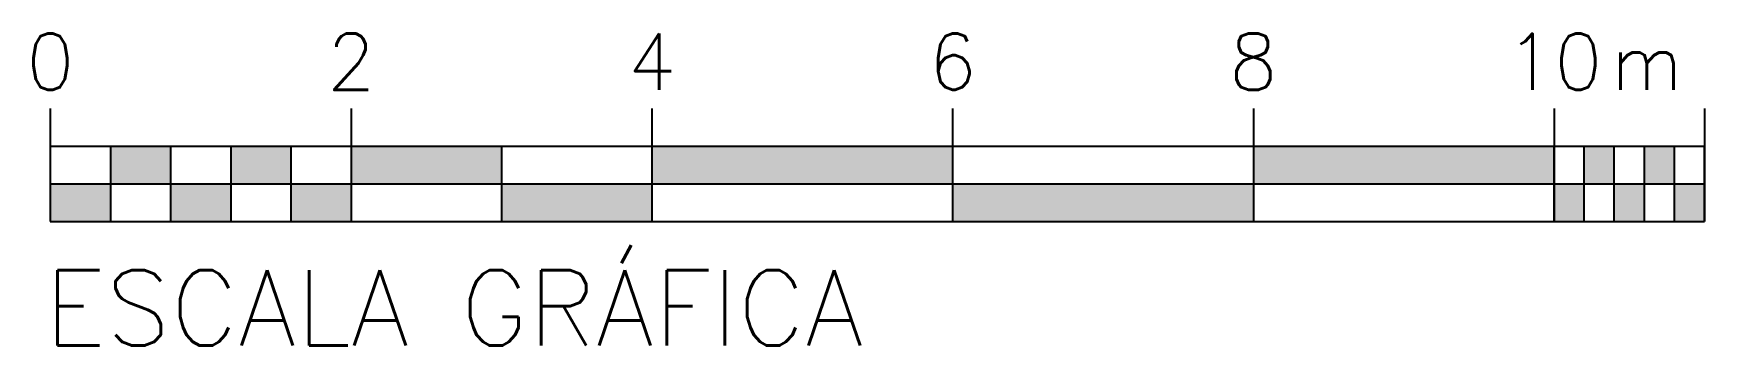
# Model space of a CAD drawing. Header units: millimetres. Extents: x 138.5 to 149.6, y 129.2 to 131.3.
import ezdxf
from ezdxf.enums import TextEntityAlignment as Align

# ---------------------------------------------------------------- set-up
doc = ezdxf.new("R2010")
doc.units = ezdxf.units.MM
doc.header["$LTSCALE"] = 0.02
doc.layers.add('1-Escalas_Gráficas', color=1, linetype='Continuous')
doc.styles.add('r60', font='romans.shx')
doc.styles.add('r80', font='romans.shx')

msp = doc.modelspace()

# ---------------------------------------------------------------- hatches: boundary and pattern name
at = {"layer": '1-Escalas_Gráficas'}
h = msp.add_hatch(color=256, dxfattribs=at)
h.paths.add_polyline_path([(138.985, 130.023), (138.985, 130.273), (138.585, 130.273), (138.585, 130.023)])
h.paths.add_polyline_path([(138.985, 130.523), (138.985, 130.273), (139.385, 130.273), (139.385, 130.523)])
h.paths.add_polyline_path([(139.385, 130.273), (139.385, 130.023), (139.785, 130.023), (139.785, 130.273)])
h.paths.add_polyline_path([(139.785, 130.523), (139.785, 130.273), (140.185, 130.273), (140.185, 130.523)])
h.paths.add_polyline_path([(140.185, 130.273), (140.185, 130.023), (140.585, 130.023), (140.585, 130.273)])
h = msp.add_hatch(color=256, dxfattribs=at)
h.paths.add_polyline_path([(140.585, 130.523), (140.585, 130.273), (141.585, 130.273), (141.585, 130.523)])
h.paths.add_polyline_path([(141.585, 130.273), (141.585, 130.023), (142.585, 130.023), (142.585, 130.273)])
h.paths.add_polyline_path([(142.585, 130.523), (142.585, 130.273), (144.585, 130.273), (144.585, 130.523)])
h.paths.add_polyline_path([(144.585, 130.273), (144.585, 130.023), (146.585, 130.023), (146.585, 130.273)])
h.paths.add_polyline_path([(148.585, 130.273), (148.585, 130.523), (146.585, 130.523), (146.585, 130.273)])
h = msp.add_hatch(color=256, dxfattribs=at)
h.paths.add_polyline_path([(148.785, 130.273), (148.585, 130.273), (148.585, 130.023), (148.785, 130.023)])
h.paths.add_polyline_path([(148.985, 130.523), (148.785, 130.523), (148.785, 130.273), (148.985, 130.273)])
h.paths.add_polyline_path([(149.185, 130.273), (148.985, 130.273), (148.985, 130.023), (149.185, 130.023)])
h.paths.add_polyline_path([(149.385, 130.523), (149.185, 130.523), (149.185, 130.273), (149.385, 130.273)])
h.paths.add_polyline_path([(149.585, 130.273), (149.385, 130.273), (149.385, 130.023), (149.585, 130.023)])

# ---------------------------------------------------------------- linework, layer by layer
for p, q in [((138.585, 130.773), (138.585, 130.523)), ((140.585, 130.773), (140.585, 130.523)), ((142.585, 130.773), (142.585, 130.523)), ((144.585, 130.773), (144.585, 130.523)), ((146.585, 130.773), (146.585, 130.523)), ((148.585, 130.773), (148.585, 130.523)), ((148.585, 130.773), (148.585, 130.523)), ((149.585, 130.773), (149.585, 130.523)), ((138.585, 130.523), (149.585, 130.523)), ((138.585, 130.523), (138.585, 130.023)), ((138.985, 130.523), (138.985, 130.023)), ((139.385, 130.523), (139.385, 130.023)), ((139.785, 130.523), (139.785, 130.023)), ((140.185, 130.523), (140.185, 130.023)), ((140.585, 130.523), (140.585, 130.023)), ((141.585, 130.523), (141.585, 130.023)), ((142.585, 130.523), (142.585, 130.023)), ((144.585, 130.523), (144.585, 130.023)), ((146.585, 130.523), (146.585, 130.023)), ((148.585, 130.523), (148.585, 130.023)), ((148.585, 130.023), (148.585, 130.523)), ((148.585, 130.023), (148.585, 130.523)), ((148.585, 130.523), (148.585, 130.023)), ((148.785, 130.023), (148.785, 130.523)), ((148.985, 130.023), (148.985, 130.523)), ((149.185, 130.023), (149.185, 130.523)), ((149.385, 130.023), (149.385, 130.523)), ((149.585, 130.523), (149.585, 130.023)), ((149.585, 130.023), (149.585, 130.523)), ((138.585, 130.273), (149.585, 130.273)), ((138.585, 130.023), (149.585, 130.023))]:
    msp.add_line(p, q, dxfattribs=at)

# ---------------------------------------------------------------- texts
at = {"layer": '1-Escalas_Gráficas', "color": 2, "style": 'r60'}
for s, p in [('0', (138.585, 130.897)), ('2', (140.585, 130.897)), ('4', (142.585, 130.897)), ('6', (144.585, 130.897)), ('8', (146.585, 130.897)), ('10', (148.585, 130.897)), ('m', (149.202, 130.897))]:
    msp.add_text(s, height=0.375, dxfattribs=at).set_placement(p, align=Align.CENTER)
at = {"layer": '1-Escalas_Gráficas', "color": 2, "style": 'r80'}
msp.add_text('ESCALA GRÁFICA', height=0.5, dxfattribs=at).set_placement((138.548, 129.199))

doc.saveas('drawing.dxf')
